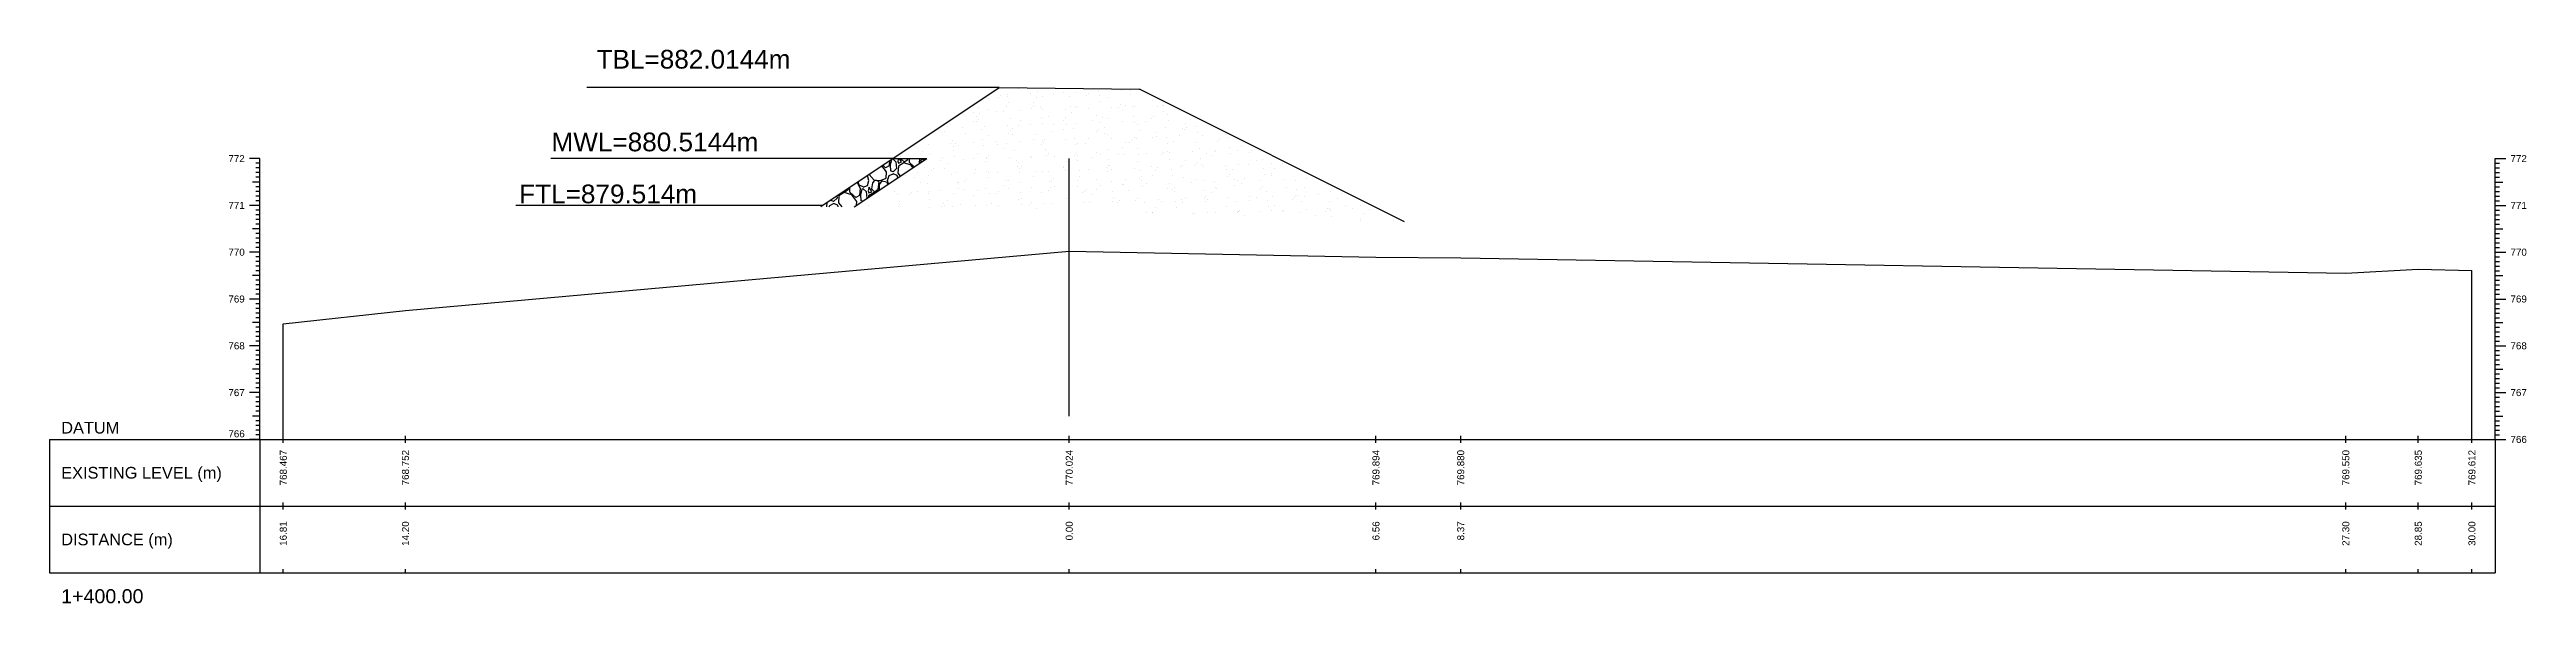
# Model space of a CAD drawing. Header units: millimetres. Extents: x 505 to 14020, y 627 to 6964.
# Drawn here: x 10190 to 10720, y 5334 to 5452 of the extents above; entities that cross this region are included whole.
import ezdxf
from ezdxf.enums import TextEntityAlignment as Align

# ---------------------------------------------------------------- set-up
doc = ezdxf.new("R2010")
doc.units = ezdxf.units.MM
for name, color, linetype in [('CL', 4, 'Continuous'), ('CS_Drawing', 7, 'Continuous'), ('GL', 3, 'Continuous')]:
    doc.layers.add(name, color=color, linetype=linetype)
doc.styles.get("Standard").update_dxf_attribs({"font": 'arial.ttf'})

msp = doc.modelspace()

# ---------------------------------------------------------------- linework, layer by layer
at = {"color": 1}
msp.add_line((10392.989, 5443.711), (10304.823, 5443.711), dxfattribs=at)
for p, q in [((10354.85, 5418.285), (10392.989, 5443.711)), ((10392.989, 5443.711), (10422.987, 5443.381)), ((10479.711, 5415.019), (10422.987, 5443.381)), ((10361.971, 5418.225), (10377.524, 5428.593)), ((10370.242, 5428.546), (10377.524, 5428.593))]:
    msp.add_line(p, q)
at = {"linetype": 'Continuous'}
for p, q in [((10390.707, 5441.388), (10390.707, 5441.388)), ((10392.816, 5441.632), (10392.816, 5441.632)), ((10393.245, 5442.1), (10393.245, 5442.1)), ((10394.768, 5442.217), (10394.768, 5442.217)), ((10394.847, 5441.844), (10394.847, 5441.844)), ((10397.067, 5443.439), (10397.067, 5443.439)), ((10399.662, 5442.377), (10399.662, 5442.377)), ((10400.971, 5441.634), (10400.971, 5441.634)), ((10401.29, 5442.864), (10401.29, 5442.864)), ((10402.27, 5441.88), (10402.27, 5441.88)), ((10404.556, 5442.537), (10404.556, 5442.537)), ((10406.649, 5442.615), (10406.649, 5442.615)), ((10408.012, 5441.755), (10408.012, 5441.755)), ((10409.45, 5442.697), (10409.45, 5442.697)), ((10411.586, 5441.979), (10411.586, 5441.979)), ((10412.015, 5442.447), (10412.015, 5442.447)), ((10414.344, 5442.857), (10414.344, 5442.857)), ((10414.552, 5442.032), (10414.552, 5442.032)), ((10414.726, 5440.71), (10414.726, 5440.71)), ((10416.163, 5441.683), (10416.163, 5441.683)), ((10419.238, 5443.017), (10419.238, 5443.017)), ((10420.994, 5443.052), (10420.994, 5443.052)), ((10421.04, 5442.227), (10421.04, 5442.227)), ((10425.745, 5440.859), (10425.745, 5440.859)), ((10381.89, 5435.48), (10381.89, 5435.48)), ((10382.485, 5435.838), (10382.485, 5435.838)), ((10387.568, 5436.46), (10387.568, 5436.46)), ((10387.608, 5438.471), (10387.608, 5438.471)), ((10388.046, 5436.426), (10388.046, 5436.426)), ((10388.25, 5437.532), (10388.25, 5437.532)), ((10388.475, 5436.894), (10388.475, 5436.894)), ((10388.579, 5439.502), (10388.579, 5439.502)), ((10388.753, 5438.18), (10388.753, 5438.18)), ((10389.958, 5435.408), (10389.958, 5435.408)), ((10390.5, 5439.104), (10390.5, 5439.104)), ((10392.502, 5438.631), (10392.502, 5438.631)), ((10393.928, 5438.512), (10393.928, 5438.512)), ((10394.61, 5439.583), (10394.61, 5439.583)), ((10394.852, 5435.568), (10394.852, 5435.568)), ((10395.021, 5440.522), (10395.021, 5440.522)), ((10395.476, 5437.072), (10395.476, 5437.072)), ((10397.081, 5435.529), (10397.081, 5435.529)), ((10397.396, 5438.791), (10397.396, 5438.791)), ((10397.499, 5436.674), (10397.499, 5436.674)), ((10399.747, 5435.728), (10399.747, 5435.728)), ((10399.816, 5439.202), (10399.816, 5439.202)), ((10400.245, 5439.67), (10400.245, 5439.67)), ((10400.288, 5440.563), (10400.288, 5440.563)), ((10401.744, 5439.414), (10401.744, 5439.414)), ((10402.016, 5437.349), (10402.016, 5437.349)), ((10402.19, 5436.026), (10402.19, 5436.026)), ((10402.29, 5438.951), (10402.29, 5438.951)), ((10403.442, 5437.58), (10403.442, 5437.58)), ((10404.641, 5435.888), (10404.641, 5435.888)), ((10406.816, 5436.773), (10406.816, 5436.773)), ((10407.184, 5439.111), (10407.184, 5439.111)), ((10407.245, 5437.241), (10407.245, 5437.241)), ((10407.346, 5435.776), (10407.346, 5435.776)), ((10408.284, 5439.69), (10408.284, 5439.69)), ((10408.458, 5438.368), (10408.458, 5438.368)), ((10409.27, 5439.451), (10409.27, 5439.451)), ((10409.535, 5436.048), (10409.535, 5436.048)), ((10409.802, 5439.632), (10409.802, 5439.632)), ((10412.079, 5439.271), (10412.079, 5439.271)), ((10413.024, 5436.756), (10413.024, 5436.756)), ((10413.706, 5437.827), (10413.706, 5437.827)), ((10414.429, 5436.208), (10414.429, 5436.208)), ((10415.18, 5437.26), (10415.18, 5437.26)), ((10416.269, 5437.021), (10416.269, 5437.021)), ((10416.973, 5439.431), (10416.973, 5439.431)), ((10418.586, 5439.549), (10418.586, 5439.549)), ((10419.015, 5440.017), (10419.015, 5440.017)), ((10419.323, 5436.368), (10419.323, 5436.368)), ((10419.384, 5438.807), (10419.384, 5438.807)), ((10420.066, 5439.878), (10420.066, 5439.878)), ((10421.448, 5439.602), (10421.448, 5439.602)), ((10421.72, 5437.537), (10421.72, 5437.537)), ((10421.867, 5439.591), (10421.867, 5439.591)), ((10421.894, 5436.215), (10421.894, 5436.215)), ((10422.537, 5435.825), (10422.537, 5435.825)), ((10424.217, 5436.528), (10424.217, 5436.528)), ((10425.586, 5437.12), (10425.586, 5437.12)), ((10426.015, 5437.588), (10426.015, 5437.588)), ((10426.761, 5439.751), (10426.761, 5439.751)), ((10427.988, 5439.879), (10427.988, 5439.879)), ((10428.04, 5439.798), (10428.04, 5439.798)), ((10428.162, 5438.557), (10428.162, 5438.557)), ((10428.898, 5437.876), (10428.898, 5437.876)), ((10429.111, 5436.688), (10429.111, 5436.688)), ((10432.802, 5436.071), (10432.802, 5436.071)), ((10434.005, 5436.848), (10434.005, 5436.848)), ((10435.157, 5435.384), (10435.157, 5435.384)), ((10377.789, 5431.654), (10377.789, 5431.654)), ((10380.17, 5435.088), (10380.17, 5435.088)), ((10381.207, 5434.409), (10381.207, 5434.409)), ((10382.683, 5431.814), (10382.683, 5431.814)), ((10382.939, 5432.388), (10382.939, 5432.388)), ((10383.211, 5430.323), (10383.211, 5430.323)), ((10383.275, 5431.22), (10383.275, 5431.22)), ((10383.704, 5431.688), (10383.704, 5431.688)), ((10384.361, 5431.426), (10384.361, 5431.426)), ((10385.064, 5435.248), (10385.064, 5435.248)), ((10385.729, 5433.897), (10385.729, 5433.897)), ((10387.577, 5431.974), (10387.577, 5431.974)), ((10389.208, 5434.73), (10389.208, 5434.73)), ((10389.479, 5432.665), (10389.479, 5432.665)), ((10389.653, 5431.343), (10389.653, 5431.343)), ((10390.721, 5433.478), (10390.721, 5433.478)), ((10392.471, 5432.134), (10392.471, 5432.134)), ((10392.729, 5431.468), (10392.729, 5431.468)), ((10393.942, 5430.602), (10393.942, 5430.602)), ((10394.625, 5431.673), (10394.625, 5431.673)), ((10395.046, 5433.996), (10395.046, 5433.996)), ((10395.475, 5434.464), (10395.475, 5434.464)), ((10395.748, 5435.007), (10395.748, 5435.007)), ((10395.922, 5433.685), (10395.922, 5433.685)), ((10396.376, 5430.235), (10396.376, 5430.235)), ((10397.365, 5432.294), (10397.365, 5432.294)), ((10400.303, 5432.653), (10400.303, 5432.653)), ((10400.985, 5433.724), (10400.985, 5433.724)), ((10402.045, 5431.567), (10402.045, 5431.567)), ((10402.259, 5432.454), (10402.259, 5432.454)), ((10402.474, 5432.035), (10402.474, 5432.035)), ((10402.644, 5432.576), (10402.644, 5432.576)), ((10402.916, 5430.511), (10402.916, 5430.511)), ((10404.499, 5434.245), (10404.499, 5434.245)), ((10406.663, 5434.705), (10406.663, 5434.705)), ((10407.153, 5432.614), (10407.153, 5432.614)), ((10408.912, 5434.918), (10408.912, 5434.918)), ((10409.184, 5432.853), (10409.184, 5432.853)), ((10409.358, 5431.531), (10409.358, 5431.531)), ((10409.817, 5431.722), (10409.817, 5431.722)), ((10411.499, 5431.815), (10411.499, 5431.815)), ((10412.047, 5432.774), (10412.047, 5432.774)), ((10413.816, 5434.343), (10413.816, 5434.343)), ((10414.245, 5434.811), (10414.245, 5434.811)), ((10415.452, 5435.195), (10415.452, 5435.195)), ((10415.626, 5433.873), (10415.626, 5433.873)), ((10416.08, 5430.423), (10416.08, 5430.423)), ((10416.177, 5433.773), (10416.177, 5433.773)), ((10416.942, 5432.934), (10416.942, 5432.934)), ((10419.398, 5430.897), (10419.398, 5430.897)), ((10420.081, 5431.969), (10420.081, 5431.969)), ((10420.815, 5431.914), (10420.815, 5431.914)), ((10421.244, 5432.382), (10421.244, 5432.382)), ((10421.836, 5433.094), (10421.836, 5433.094)), ((10422.348, 5432.765), (10422.348, 5432.765)), ((10422.62, 5430.7), (10422.62, 5430.7)), ((10423.269, 5434.592), (10423.269, 5434.592)), ((10425.759, 5432.949), (10425.759, 5432.949)), ((10426.441, 5434.02), (10426.441, 5434.02)), ((10426.73, 5433.254), (10426.73, 5433.254)), ((10428.617, 5435.107), (10428.617, 5435.107)), ((10428.888, 5433.042), (10428.888, 5433.042)), ((10429.062, 5431.72), (10429.062, 5431.72)), ((10430.269, 5432.162), (10430.269, 5432.162)), ((10431.624, 5433.414), (10431.624, 5433.414)), ((10432.119, 5435), (10432.119, 5435)), ((10432.586, 5434.69), (10432.586, 5434.69)), ((10433.015, 5435.158), (10433.015, 5435.158)), ((10435.273, 5432.017), (10435.273, 5432.017)), ((10435.331, 5434.062), (10435.331, 5434.062)), ((10435.785, 5430.612), (10435.785, 5430.612)), ((10436.518, 5433.574), (10436.518, 5433.574)), ((10439.147, 5430.148), (10439.147, 5430.148)), ((10439.176, 5430.213), (10439.176, 5430.213)), ((10439.585, 5432.261), (10439.585, 5432.261)), ((10440.014, 5432.729), (10440.014, 5432.729)), ((10441.412, 5433.734), (10441.412, 5433.734)), ((10442.053, 5432.953), (10442.053, 5432.953)), ((10442.325, 5430.888), (10442.325, 5430.888)), ((10444.041, 5430.308), (10444.041, 5430.308)), ((10444.855, 5431.193), (10444.855, 5431.193)), ((10447.014, 5430.299), (10447.014, 5430.299)), ((10365.146, 5423.886), (10364.835, 5424.942)), ((10365.176, 5425.169), (10366.289, 5423.95)), ((10368.892, 5425.728), (10367.914, 5426.994)), ((10368.702, 5426.553), (10368.085, 5427.108)), ((10369.464, 5426.998), (10368.702, 5426.553)), ((10368.829, 5424.394), (10368.892, 5425.728)), ((10369.083, 5423.886), (10369.464, 5424.902)), ((10369.551, 5428.085), (10369.464, 5426.998)), ((10369.464, 5424.902), (10370.289, 5425.283)), ((10369.963, 5428.36), (10369.654, 5427.125)), ((10369.654, 5427.125), (10369.781, 5425.918)), ((10370.289, 5425.728), (10369.781, 5425.918)), ((10370.289, 5428.458), (10370.033, 5428.407)), ((10370.289, 5428.458), (10370.924, 5427.887)), ((10371.051, 5426.426), (10370.289, 5425.728)), ((10371.178, 5424.966), (10370.289, 5425.283)), ((10370.924, 5427.887), (10371.051, 5426.426)), ((10371.327, 5424.462), (10371.178, 5424.966)), ((10371.485, 5428.554), (10371.305, 5428.014)), ((10371.305, 5428.014), (10371.496, 5427.569)), ((10371.432, 5426.934), (10371.305, 5425.41)), ((10371.305, 5425.41), (10371.852, 5424.812)), ((10372.575, 5427.633), (10371.432, 5426.934)), ((10371.496, 5427.569), (10372.131, 5427.823)), ((10372.131, 5427.823), (10371.692, 5428.556)), ((10371.934, 5428.911), (10371.934, 5428.911)), ((10372.082, 5428.558), (10372.067, 5428.458)), ((10372.067, 5428.458), (10372.702, 5427.823)), ((10374.163, 5427.125), (10372.575, 5427.633)), ((10372.702, 5427.823), (10373.464, 5428.331)), ((10372.979, 5424.845), (10372.979, 5424.845)), ((10373.464, 5428.331), (10373.493, 5428.567)), ((10373.782, 5427.696), (10373.782, 5428.569)), ((10374.802, 5426.778), (10373.782, 5427.696)), ((10374.557, 5426.615), (10374.163, 5427.125)), ((10375.544, 5425.519), (10375.544, 5425.519)), ((10375.941, 5428.583), (10375.852, 5427.479)), ((10376.322, 5428.395), (10376.141, 5427.671)), ((10376.639, 5428.458), (10376.322, 5428.395)), ((10376.639, 5428.458), (10376.93, 5428.197)), ((10376.671, 5430.046), (10376.671, 5430.046)), ((10376.943, 5427.981), (10376.943, 5427.981)), ((10377.117, 5426.659), (10377.117, 5426.659)), ((10377.873, 5425.005), (10377.873, 5425.005)), ((10378, 5429.375), (10378, 5429.375)), ((10378.505, 5426.013), (10378.505, 5426.013)), ((10378.934, 5426.482), (10378.934, 5426.482)), ((10380.417, 5428.228), (10380.417, 5428.228)), ((10380.959, 5428.691), (10380.959, 5428.691)), ((10381.222, 5426.499), (10381.222, 5426.499)), ((10381.904, 5427.57), (10381.904, 5427.57)), ((10382.767, 5425.165), (10382.767, 5425.165)), ((10383.385, 5429.001), (10383.385, 5429.001)), ((10383.84, 5425.551), (10383.84, 5425.551)), ((10385.311, 5428.388), (10385.311, 5428.388)), ((10387.582, 5428.551), (10387.582, 5428.551)), ((10387.662, 5425.325), (10387.662, 5425.325)), ((10387.958, 5426.262), (10387.958, 5426.262)), ((10388.264, 5429.622), (10388.264, 5429.622)), ((10390.108, 5427.893), (10390.108, 5427.893)), ((10390.205, 5428.548), (10390.205, 5428.548)), ((10390.275, 5428.79), (10390.275, 5428.79)), ((10390.38, 5425.828), (10390.38, 5425.828)), ((10390.704, 5429.258), (10390.704, 5429.258)), ((10390.735, 5425.568), (10390.735, 5425.568)), ((10392.556, 5425.485), (10392.556, 5425.485)), ((10395.1, 5428.708), (10395.1, 5428.708)), ((10396.648, 5428.17), (10396.648, 5428.17)), ((10396.822, 5426.848), (10396.822, 5426.848)), ((10397.096, 5427.619), (10397.096, 5427.619)), ((10397.275, 5426.361), (10397.275, 5426.361)), ((10397.45, 5425.645), (10397.45, 5425.645)), ((10397.704, 5426.829), (10397.704, 5426.829)), ((10399.729, 5429.038), (10399.729, 5429.038)), ((10399.994, 5428.868), (10399.994, 5428.868)), ((10401, 5425.814), (10401, 5425.814)), ((10402.344, 5425.805), (10402.344, 5425.805)), ((10403.09, 5429.189), (10403.09, 5429.189)), ((10403.456, 5429.67), (10403.456, 5429.67)), ((10403.544, 5425.739), (10403.544, 5425.739)), ((10404.888, 5429.028), (10404.888, 5429.028)), ((10406.678, 5426.795), (10406.678, 5426.795)), ((10406.728, 5426.609), (10406.728, 5426.609)), ((10407.238, 5425.965), (10407.238, 5425.965)), ((10407.36, 5427.866), (10407.36, 5427.866)), ((10409.045, 5429.137), (10409.045, 5429.137)), ((10409.474, 5429.605), (10409.474, 5429.605)), ((10409.782, 5429.188), (10409.782, 5429.188)), ((10409.812, 5428.081), (10409.812, 5428.081)), ((10410.084, 5426.016), (10410.084, 5426.016)), ((10412.132, 5426.125), (10412.132, 5426.125)), ((10413.038, 5428.846), (10413.038, 5428.846)), ((10413.72, 5429.917), (10413.72, 5429.917)), ((10414.676, 5429.348), (10414.676, 5429.348)), ((10416.045, 5426.708), (10416.045, 5426.708)), ((10416.191, 5425.863), (10416.191, 5425.863)), ((10416.352, 5428.358), (10416.352, 5428.358)), ((10416.474, 5427.176), (10416.474, 5427.176)), ((10416.526, 5427.036), (10416.526, 5427.036)), ((10417.026, 5426.285), (10417.026, 5426.285)), ((10418.499, 5429.386), (10418.499, 5429.386)), ((10419.57, 5429.508), (10419.57, 5429.508)), ((10421.921, 5426.445), (10421.921, 5426.445)), ((10422.552, 5427.915), (10422.552, 5427.915)), ((10422.794, 5429.378), (10422.794, 5429.378)), ((10423.249, 5425.928), (10423.249, 5425.928)), ((10424.464, 5429.668), (10424.464, 5429.668)), ((10425.498, 5426.956), (10425.498, 5426.956)), ((10425.773, 5425.039), (10425.773, 5425.039)), ((10426.456, 5426.11), (10426.456, 5426.11)), ((10426.815, 5426.605), (10426.815, 5426.605)), ((10427.815, 5429.484), (10427.815, 5429.484)), ((10428.244, 5429.952), (10428.244, 5429.952)), ((10428.912, 5429.966), (10428.912, 5429.966)), ((10429.358, 5429.828), (10429.358, 5429.828)), ((10429.517, 5428.27), (10429.517, 5428.27)), ((10429.789, 5426.205), (10429.789, 5426.205)), ((10429.963, 5424.883), (10429.963, 5424.883)), ((10431.709, 5426.765), (10431.709, 5426.765)), ((10432.134, 5427.09), (10432.134, 5427.09)), ((10432.816, 5428.161), (10432.816, 5428.161)), ((10434.253, 5429.988), (10434.253, 5429.988)), ((10434.815, 5427.055), (10434.815, 5427.055)), ((10435.244, 5427.523), (10435.244, 5427.523)), ((10436.057, 5428.547), (10436.057, 5428.547)), ((10436.231, 5427.225), (10436.231, 5427.225)), ((10436.603, 5426.925), (10436.603, 5426.925)), ((10437.269, 5429.733), (10437.269, 5429.733)), ((10438.494, 5429.142), (10438.494, 5429.142)), ((10441.497, 5427.085), (10441.497, 5427.085)), ((10441.647, 5426.159), (10441.647, 5426.159)), ((10442.244, 5425.093), (10442.244, 5425.093)), ((10442.499, 5429.566), (10442.499, 5429.566)), ((10442.953, 5426.116), (10442.953, 5426.116)), ((10444.268, 5427.303), (10444.268, 5427.303)), ((10446.391, 5427.245), (10446.391, 5427.245)), ((10446.585, 5429.831), (10446.585, 5429.831)), ((10448.008, 5428.21), (10448.008, 5428.21)), ((10449.221, 5428.458), (10449.221, 5428.458)), ((10449.493, 5426.393), (10449.493, 5426.393)), ((10449.667, 5425.071), (10449.667, 5425.071)), ((10451.229, 5425.334), (10451.229, 5425.334)), ((10451.268, 5424.874), (10451.268, 5424.874)), ((10451.285, 5427.405), (10451.285, 5427.405)), ((10451.912, 5426.406), (10451.912, 5426.406)), ((10453.585, 5427.402), (10453.585, 5427.402)), ((10357.061, 5419.759), (10357.081, 5419.568)), ((10357.589, 5419.378), (10357.081, 5419.568)), ((10358.351, 5420.076), (10357.589, 5419.378)), ((10358.307, 5420.589), (10358.351, 5420.076)), ((10358.732, 5420.584), (10358.605, 5419.06)), ((10359.875, 5421.283), (10358.732, 5420.584)), ((10359.855, 5421.621), (10360.002, 5421.473)), ((10361.463, 5420.775), (10359.875, 5421.283)), ((10360.002, 5421.473), (10360.764, 5421.981)), ((10360.764, 5421.981), (10360.796, 5422.249)), ((10361.082, 5421.346), (10361.082, 5422.439)), ((10362.352, 5420.203), (10361.082, 5421.346)), ((10362.542, 5419.378), (10361.463, 5420.775)), ((10363.114, 5420.648), (10362.352, 5420.203)), ((10362.603, 5423.453), (10363.241, 5422.235)), ((10363.05, 5422.87), (10362.822, 5423.6)), ((10363.939, 5422.489), (10363.05, 5422.87)), ((10363.241, 5422.235), (10363.114, 5420.648)), ((10363.622, 5422.045), (10363.304, 5420.775)), ((10363.304, 5420.775), (10363.431, 5419.568)), ((10363.787, 5419.435), (10363.431, 5419.568)), ((10363.939, 5422.108), (10363.622, 5422.045)), ((10363.939, 5422.426), (10364.828, 5422.807)), ((10363.939, 5422.108), (10364.574, 5421.537)), ((10364.574, 5421.537), (10364.701, 5420.076)), ((10364.701, 5420.076), (10364.576, 5419.961)), ((10364.828, 5422.807), (10365.146, 5423.886)), ((10365.209, 5422.426), (10364.955, 5421.664)), ((10364.955, 5421.664), (10365.146, 5421.219)), ((10365.082, 5420.584), (10365.057, 5420.282)), ((10366.225, 5421.283), (10365.082, 5420.584)), ((10365.146, 5421.219), (10365.781, 5421.473)), ((10365.781, 5421.473), (10365.209, 5422.426)), ((10365.908, 5423.378), (10365.717, 5422.108)), ((10365.717, 5422.108), (10366.352, 5421.473)), ((10366.352, 5423.886), (10365.908, 5423.378)), ((10366.45, 5421.211), (10366.225, 5421.283)), ((10366.289, 5423.95), (10367.622, 5423.886)), ((10366.733, 5423.886), (10366.352, 5423.886)), ((10366.352, 5421.473), (10367.114, 5421.981)), ((10367.305, 5423.569), (10366.733, 5423.886)), ((10367.114, 5421.981), (10367.305, 5423.569)), ((10367.432, 5422.997), (10368.003, 5423.823)), ((10367.432, 5421.865), (10367.432, 5422.997)), ((10367.622, 5423.886), (10368.829, 5424.394)), ((10368.003, 5423.823), (10368.892, 5423.569)), ((10368.501, 5422.396), (10368.501, 5422.396)), ((10368.892, 5423.569), (10369.176, 5423.028)), ((10369.321, 5423.125), (10369.083, 5423.886)), ((10370.598, 5421.411), (10370.598, 5421.411)), ((10371.303, 5420.867), (10371.303, 5420.867)), ((10373.734, 5420.807), (10373.734, 5420.807)), ((10374.163, 5421.276), (10374.163, 5421.276)), ((10374.861, 5424.448), (10374.861, 5424.448)), ((10375.492, 5421.571), (10375.492, 5421.571)), ((10376.188, 5423.485), (10376.188, 5423.485)), ((10377.571, 5423.209), (10377.571, 5423.209)), ((10377.843, 5421.144), (10377.843, 5421.144)), ((10378.014, 5421.465), (10378.014, 5421.465)), ((10378.017, 5419.822), (10378.017, 5419.822)), ((10380.386, 5421.731), (10380.386, 5421.731)), ((10381.918, 5419.66), (10381.918, 5419.66)), ((10383.188, 5421.056), (10383.188, 5421.056)), ((10384.111, 5423.486), (10384.111, 5423.486)), ((10384.285, 5422.164), (10384.285, 5422.164)), ((10384.375, 5423.516), (10384.375, 5423.516)), ((10385.28, 5421.891), (10385.28, 5421.891)), ((10385.505, 5423.584), (10385.505, 5423.584)), ((10385.934, 5424.052), (10385.934, 5424.052)), ((10387.596, 5420.641), (10387.596, 5420.641)), ((10388.279, 5421.712), (10388.279, 5421.712)), ((10390.174, 5422.051), (10390.174, 5422.051)), ((10390.554, 5424.506), (10390.554, 5424.506)), ((10391.008, 5421.056), (10391.008, 5421.056)), ((10392.504, 5421.154), (10392.504, 5421.154)), ((10392.933, 5421.623), (10392.933, 5421.623)), ((10393.957, 5422.692), (10393.957, 5422.692)), ((10394.639, 5423.763), (10394.639, 5423.763)), ((10394.958, 5423.832), (10394.958, 5423.832)), ((10395.068, 5422.211), (10395.068, 5422.211)), ((10397.11, 5419.709), (10397.11, 5419.709)), ((10397.276, 5423.397), (10397.276, 5423.397)), ((10397.548, 5421.333), (10397.548, 5421.333)), ((10397.722, 5420.01), (10397.722, 5420.01)), ((10399.963, 5422.371), (10399.963, 5422.371)), ((10400.317, 5424.743), (10400.317, 5424.743)), ((10401.958, 5421.403), (10401.958, 5421.403)), ((10403.471, 5421.761), (10403.471, 5421.761)), ((10403.816, 5423.674), (10403.816, 5423.674)), ((10403.99, 5422.352), (10403.99, 5422.352)), ((10404.275, 5423.931), (10404.275, 5423.931)), ((10404.704, 5424.399), (10404.704, 5424.399)), ((10404.857, 5422.531), (10404.857, 5422.531)), ((10407.374, 5419.956), (10407.374, 5419.956)), ((10409.751, 5422.691), (10409.751, 5422.691)), ((10409.831, 5423.812), (10409.831, 5423.812)), ((10410.258, 5424.694), (10410.258, 5424.694)), ((10410.712, 5421.244), (10410.712, 5421.244)), ((10411.274, 5421.502), (10411.274, 5421.502)), ((10411.703, 5421.97), (10411.703, 5421.97)), ((10413.052, 5420.936), (10413.052, 5420.936)), ((10413.728, 5424.179), (10413.728, 5424.179)), ((10413.735, 5422.007), (10413.735, 5422.007)), ((10414.645, 5422.851), (10414.645, 5422.851)), ((10416.98, 5423.586), (10416.98, 5423.586)), ((10417.252, 5421.521), (10417.252, 5421.521)), ((10417.426, 5420.199), (10417.426, 5420.199)), ((10418.703, 5419.54), (10418.703, 5419.54)), ((10419.413, 5422.988), (10419.413, 5422.988)), ((10419.539, 5423.011), (10419.539, 5423.011)), ((10420.095, 5424.059), (10420.095, 5424.059)), ((10420.728, 5421.75), (10420.728, 5421.75)), ((10422.168, 5419.585), (10422.168, 5419.585)), ((10422.566, 5420.005), (10422.566, 5420.005)), ((10423.045, 5424.278), (10423.045, 5424.278)), ((10423.474, 5424.746), (10423.474, 5424.746)), ((10423.52, 5423.863), (10423.52, 5423.863)), ((10423.694, 5422.541), (10423.694, 5422.541)), ((10424.433, 5423.171), (10424.433, 5423.171)), ((10427.062, 5419.745), (10427.062, 5419.745)), ((10428.927, 5422.056), (10428.927, 5422.056)), ((10429.327, 5423.331), (10429.327, 5423.331)), ((10430.044, 5421.849), (10430.044, 5421.849)), ((10430.417, 5421.433), (10430.417, 5421.433)), ((10430.473, 5422.317), (10430.473, 5422.317)), ((10431.956, 5419.905), (10431.956, 5419.905)), ((10432.498, 5424.527), (10432.498, 5424.527)), ((10432.83, 5420.251), (10432.83, 5420.251)), ((10434.221, 5423.491), (10434.221, 5423.491)), ((10435.287, 5424.107), (10435.287, 5424.107)), ((10436.685, 5423.775), (10436.685, 5423.775)), ((10436.85, 5420.065), (10436.85, 5420.065)), ((10436.957, 5421.71), (10436.957, 5421.71)), ((10437.131, 5420.387), (10437.131, 5420.387)), ((10437.473, 5419.887), (10437.473, 5419.887)), ((10438.508, 5421.232), (10438.508, 5421.232)), ((10439.116, 5423.651), (10439.116, 5423.651)), ((10439.191, 5422.303), (10439.191, 5422.303)), ((10439.498, 5422.097), (10439.498, 5422.097)), ((10441.744, 5420.225), (10441.744, 5420.225)), ((10441.815, 5424.625), (10441.815, 5424.625)), ((10443.225, 5424.051), (10443.225, 5424.051)), ((10443.399, 5422.729), (10443.399, 5422.729)), ((10444.01, 5423.811), (10444.01, 5423.811)), ((10444.869, 5423.283), (10444.869, 5423.283)), ((10445.551, 5424.354), (10445.551, 5424.354)), ((10446.498, 5419.668), (10446.498, 5419.668)), ((10446.638, 5420.385), (10446.638, 5420.385)), ((10448.022, 5420.3), (10448.022, 5420.3)), ((10448.814, 5422.196), (10448.814, 5422.196)), ((10448.904, 5423.971), (10448.904, 5423.971)), ((10449.243, 5422.664), (10449.243, 5422.664)), ((10450.121, 5421.621), (10450.121, 5421.621)), ((10450.393, 5419.556), (10450.393, 5419.556)), ((10451.532, 5420.545), (10451.532, 5420.545)), ((10453.798, 5424.131), (10453.798, 5424.131)), ((10454.383, 5422.352), (10454.383, 5422.352)), ((10455.814, 5419.766), (10455.814, 5419.766)), ((10456.243, 5420.234), (10456.243, 5420.234)), ((10456.389, 5423.963), (10456.389, 5423.963)), ((10456.427, 5420.705), (10456.427, 5420.705)), ((10456.661, 5421.898), (10456.661, 5421.898)), ((10456.835, 5420.576), (10456.835, 5420.576)), ((10458.268, 5422.444), (10458.268, 5422.444)), ((10458.286, 5420.547), (10458.286, 5420.547)), ((10458.692, 5424.291), (10458.692, 5424.291)), ((10460.743, 5424.403), (10460.743, 5424.403)), ((10461.321, 5420.865), (10461.321, 5420.865)), ((10463.103, 5422.918), (10463.103, 5422.918)), ((10463.965, 5421.527), (10463.965, 5421.527)), ((10465.268, 5420.015), (10465.268, 5420.015)), ((10466.215, 5421.025), (10466.215, 5421.025)), ((10470.098, 5419.745), (10470.098, 5419.745)), ((10356.14, 5418.274), (10356.183, 5419.173)), ((10356.658, 5418.269), (10356.764, 5418.552)), ((10356.764, 5418.552), (10357.589, 5418.933)), ((10358.478, 5418.616), (10357.589, 5418.933)), ((10358.585, 5418.253), (10358.478, 5418.616)), ((10358.605, 5419.06), (10359.348, 5418.247)), ((10362.393, 5418.499), (10362.393, 5418.499)), ((10362.504, 5418.58), (10362.542, 5419.378)), ((10365.035, 5418.525), (10365.035, 5418.525)), ((10371.418, 5418.279), (10371.418, 5418.279)), ((10371.575, 5418.802), (10371.575, 5418.802)), ((10371.654, 5419.414), (10371.654, 5419.414)), ((10378.121, 5418.145), (10378.121, 5418.145)), ((10380.734, 5418.378), (10380.734, 5418.378)), ((10381.163, 5418.846), (10381.163, 5418.846)), ((10381.236, 5418.589), (10381.236, 5418.589)), ((10383.015, 5418.305), (10383.015, 5418.305)), ((10384.74, 5418.714), (10384.74, 5418.714)), ((10387.909, 5418.465), (10387.909, 5418.465)), ((10390.188, 5418.626), (10390.188, 5418.626)), ((10391.28, 5418.991), (10391.28, 5418.991)), ((10392.803, 5418.625), (10392.803, 5418.625)), ((10397.697, 5418.785), (10397.697, 5418.785)), ((10399.504, 5418.725), (10399.504, 5418.725)), ((10399.933, 5419.193), (10399.933, 5419.193)), ((10401.014, 5417.905), (10401.014, 5417.905)), ((10402.591, 5418.945), (10402.591, 5418.945)), ((10404.444, 5418.902), (10404.444, 5418.902)), ((10410.984, 5419.179), (10410.984, 5419.179)), ((10412.379, 5419.265), (10412.379, 5419.265)), ((10417.274, 5419.425), (10417.274, 5419.425)), ((10418.274, 5419.072), (10418.274, 5419.072)), ((10424.149, 5419.091), (10424.149, 5419.091)), ((10424.421, 5417.026), (10424.421, 5417.026)), ((10425.703, 5417.111), (10425.703, 5417.111)), ((10425.788, 5417.129), (10425.788, 5417.129)), ((10426.47, 5418.2), (10426.47, 5418.2)), ((10427.728, 5419.32), (10427.728, 5419.32)), ((10430.689, 5419.368), (10430.689, 5419.368)), ((10430.863, 5418.046), (10430.863, 5418.046)), ((10432.148, 5419.18), (10432.148, 5419.18)), ((10434.306, 5416.842), (10434.306, 5416.842)), ((10434.728, 5416.891), (10434.728, 5416.891)), ((10437.044, 5419.419), (10437.044, 5419.419)), ((10437.585, 5416.937), (10437.585, 5416.937)), ((10439.2, 5417.002), (10439.2, 5417.002)), ((10441.662, 5418.249), (10441.662, 5418.249)), ((10443.853, 5419.279), (10443.853, 5419.279)), ((10444.044, 5416.99), (10444.044, 5416.99)), ((10444.095, 5417.162), (10444.095, 5417.162)), ((10444.125, 5417.214), (10444.125, 5417.214)), ((10444.473, 5417.458), (10444.473, 5417.458)), ((10445.566, 5416.444), (10445.566, 5416.444)), ((10448.989, 5417.322), (10448.989, 5417.322)), ((10450.567, 5418.234), (10450.567, 5418.234)), ((10451.244, 5417.425), (10451.244, 5417.425)), ((10451.926, 5418.496), (10451.926, 5418.496)), ((10453.498, 5417.238), (10453.498, 5417.238)), ((10453.883, 5417.482), (10453.883, 5417.482)), ((10457.29, 5417.126), (10457.29, 5417.126)), ((10457.604, 5419.476), (10457.604, 5419.476)), ((10458.777, 5417.642), (10458.777, 5417.642)), ((10460.757, 5416.493), (10460.757, 5416.493)), ((10462.814, 5417.337), (10462.814, 5417.337)), ((10463.243, 5417.805), (10463.243, 5417.805)), ((10463.558, 5419.468), (10463.558, 5419.468)), ((10463.671, 5417.802), (10463.671, 5417.802)), ((10463.83, 5417.403), (10463.83, 5417.403)), ((10464.004, 5416.081), (10464.004, 5416.081)), ((10467.118, 5418.544), (10467.118, 5418.544)), ((10468.565, 5417.962), (10468.565, 5417.962)), ((10470.243, 5415.375), (10470.243, 5415.375)), ((10470.272, 5418.423), (10470.272, 5418.423)), ((10470.339, 5415.669), (10470.339, 5415.669)), ((10471.022, 5416.74), (10471.022, 5416.74)), ((10472.268, 5417.585), (10472.268, 5417.585)), ((10473.459, 5418.122), (10473.459, 5418.122)), ((10477.266, 5415.249), (10477.266, 5415.249)), ((10479.267, 5415.156), (10479.267, 5415.156))]:
    msp.add_line(p, q, dxfattribs=at)
at = {"color": 4}
msp.add_line((10370.242, 5428.546), (10297.076, 5428.546), dxfattribs=at)
at = {"color": 6}
msp.add_line((10355.263, 5418.56), (10289.597, 5418.56), dxfattribs=at)
at = {"layer": 'CL', "ltscale": 10}
for p, q in [((10407.988, 5398.546), (10407.988, 5428.546)), ((10407.988, 5373.546), (10407.988, 5423.546))]:
    msp.add_line(p, q, dxfattribs=at)
at = {"layer": 'CS_Drawing'}
for p, q in [((10234.888, 5428.546), (10232.638, 5428.546)), ((10234.888, 5428.546), (10233.313, 5428.546)), ((10234.888, 5428.546), (10233.988, 5428.546)), ((10234.888, 5427.546), (10233.988, 5427.546)), ((10234.888, 5426.546), (10233.988, 5426.546)), ((10234.888, 5425.546), (10233.988, 5425.546)), ((10234.888, 5368.546), (10234.888, 5428.546)), ((10712.988, 5428.546), (10715.238, 5428.546)), ((10712.988, 5428.546), (10714.563, 5428.546)), ((10712.988, 5428.546), (10713.888, 5428.546)), ((10712.988, 5368.546), (10712.988, 5428.546)), ((10712.988, 5427.546), (10713.888, 5427.546)), ((10712.988, 5426.546), (10713.888, 5426.546)), ((10712.988, 5425.546), (10713.888, 5425.546)), ((10234.888, 5423.546), (10233.313, 5423.546)), ((10234.888, 5424.546), (10233.988, 5424.546)), ((10234.888, 5423.546), (10233.988, 5423.546)), ((10234.888, 5422.546), (10233.988, 5422.546)), ((10234.888, 5421.546), (10233.988, 5421.546)), ((10234.888, 5420.546), (10233.988, 5420.546)), ((10234.888, 5419.546), (10233.988, 5419.546)), ((10712.988, 5424.546), (10713.888, 5424.546)), ((10712.988, 5423.546), (10714.563, 5423.546)), ((10712.988, 5423.546), (10713.888, 5423.546)), ((10712.988, 5422.546), (10713.888, 5422.546)), ((10712.988, 5421.546), (10713.888, 5421.546)), ((10712.988, 5420.546), (10713.888, 5420.546)), ((10712.988, 5419.546), (10713.888, 5419.546)), ((10234.888, 5418.546), (10232.638, 5418.546)), ((10234.888, 5418.546), (10233.313, 5418.546)), ((10234.888, 5418.546), (10233.988, 5418.546)), ((10234.888, 5417.546), (10233.988, 5417.546)), ((10234.888, 5416.546), (10233.988, 5416.546)), ((10234.888, 5415.546), (10233.988, 5415.546)), ((10234.888, 5414.546), (10233.988, 5414.546)), ((10712.988, 5418.546), (10715.238, 5418.546)), ((10712.988, 5418.546), (10714.563, 5418.546)), ((10712.988, 5418.546), (10713.888, 5418.546)), ((10712.988, 5417.546), (10713.888, 5417.546)), ((10712.988, 5416.546), (10713.888, 5416.546)), ((10712.988, 5415.546), (10713.888, 5415.546)), ((10712.988, 5414.546), (10713.888, 5414.546)), ((10234.888, 5413.546), (10233.313, 5413.546)), ((10234.888, 5413.546), (10233.988, 5413.546)), ((10234.888, 5412.546), (10233.988, 5412.546)), ((10234.888, 5411.546), (10233.988, 5411.546)), ((10234.888, 5410.546), (10233.988, 5410.546)), ((10234.888, 5409.546), (10233.988, 5409.546)), ((10712.988, 5413.546), (10714.563, 5413.546)), ((10712.988, 5413.546), (10713.888, 5413.546)), ((10712.988, 5412.546), (10713.888, 5412.546)), ((10712.988, 5411.546), (10713.888, 5411.546)), ((10712.988, 5410.546), (10713.888, 5410.546)), ((10712.988, 5409.546), (10713.888, 5409.546)), ((10234.888, 5408.546), (10232.638, 5408.546)), ((10234.888, 5408.546), (10233.313, 5408.546)), ((10234.888, 5408.546), (10233.988, 5408.546)), ((10234.888, 5407.546), (10233.988, 5407.546)), ((10234.888, 5406.546), (10233.988, 5406.546)), ((10234.888, 5405.546), (10233.988, 5405.546)), ((10234.888, 5404.546), (10233.988, 5404.546)), ((10707.988, 5368.546), (10707.988, 5404.666)), ((10712.988, 5408.546), (10715.238, 5408.546)), ((10712.988, 5408.546), (10714.563, 5408.546)), ((10712.988, 5408.546), (10713.888, 5408.546)), ((10712.988, 5407.546), (10713.888, 5407.546)), ((10712.988, 5406.546), (10713.888, 5406.546)), ((10712.988, 5405.546), (10713.888, 5405.546)), ((10712.988, 5404.546), (10713.888, 5404.546)), ((10234.888, 5398.546), (10232.638, 5398.546)), ((10234.888, 5403.546), (10233.313, 5403.546)), ((10234.888, 5398.546), (10233.313, 5398.546)), ((10234.888, 5403.546), (10233.988, 5403.546)), ((10234.888, 5402.546), (10233.988, 5402.546)), ((10234.888, 5401.546), (10233.988, 5401.546)), ((10234.888, 5400.546), (10233.988, 5400.546)), ((10234.888, 5399.546), (10233.988, 5399.546)), ((10234.888, 5398.546), (10233.988, 5398.546)), ((10712.988, 5403.546), (10714.563, 5403.546)), ((10712.988, 5403.546), (10713.888, 5403.546)), ((10712.988, 5402.546), (10713.888, 5402.546)), ((10712.988, 5401.546), (10713.888, 5401.546)), ((10712.988, 5400.546), (10713.888, 5400.546)), ((10712.988, 5399.546), (10713.888, 5399.546)), ((10712.988, 5398.546), (10715.238, 5398.546)), ((10712.988, 5398.546), (10714.563, 5398.546)), ((10712.988, 5398.546), (10713.888, 5398.546)), ((10234.888, 5393.546), (10233.313, 5393.546)), ((10234.888, 5397.546), (10233.988, 5397.546)), ((10234.888, 5396.546), (10233.988, 5396.546)), ((10234.888, 5395.546), (10233.988, 5395.546)), ((10234.888, 5394.546), (10233.988, 5394.546)), ((10234.888, 5393.546), (10233.988, 5393.546)), ((10239.888, 5368.546), (10239.888, 5393.216)), ((10712.988, 5397.546), (10713.888, 5397.546)), ((10712.988, 5396.546), (10713.888, 5396.546)), ((10712.988, 5395.546), (10713.888, 5395.546)), ((10712.988, 5394.546), (10713.888, 5394.546)), ((10712.988, 5393.546), (10714.563, 5393.546)), ((10712.988, 5393.546), (10713.888, 5393.546)), ((10234.888, 5388.546), (10232.638, 5388.546)), ((10234.888, 5388.546), (10233.313, 5388.546)), ((10234.888, 5392.546), (10233.988, 5392.546)), ((10234.888, 5391.546), (10233.988, 5391.546)), ((10234.888, 5390.546), (10233.988, 5390.546)), ((10234.888, 5389.546), (10233.988, 5389.546)), ((10234.888, 5388.546), (10233.988, 5388.546)), ((10712.988, 5392.546), (10713.888, 5392.546)), ((10712.988, 5391.546), (10713.888, 5391.546)), ((10712.988, 5390.546), (10713.888, 5390.546)), ((10712.988, 5389.546), (10713.888, 5389.546)), ((10712.988, 5388.546), (10715.238, 5388.546)), ((10712.988, 5388.546), (10714.563, 5388.546)), ((10712.988, 5388.546), (10713.888, 5388.546)), ((10234.888, 5383.546), (10233.313, 5383.546)), ((10234.888, 5387.546), (10233.988, 5387.546)), ((10234.888, 5386.546), (10233.988, 5386.546)), ((10234.888, 5385.546), (10233.988, 5385.546)), ((10234.888, 5384.546), (10233.988, 5384.546)), ((10234.888, 5383.546), (10233.988, 5383.546)), ((10234.888, 5382.546), (10233.988, 5382.546)), ((10712.988, 5387.546), (10713.888, 5387.546)), ((10712.988, 5386.546), (10713.888, 5386.546)), ((10712.988, 5385.546), (10713.888, 5385.546)), ((10712.988, 5384.546), (10713.888, 5384.546)), ((10712.988, 5383.546), (10714.563, 5383.546)), ((10712.988, 5383.546), (10713.888, 5383.546)), ((10712.988, 5382.546), (10713.888, 5382.546)), ((10234.888, 5378.546), (10232.638, 5378.546)), ((10234.888, 5378.546), (10233.313, 5378.546)), ((10234.888, 5381.546), (10233.988, 5381.546)), ((10234.888, 5380.546), (10233.988, 5380.546)), ((10234.888, 5379.546), (10233.988, 5379.546)), ((10234.888, 5378.546), (10233.988, 5378.546)), ((10234.888, 5377.546), (10233.988, 5377.546)), ((10712.988, 5381.546), (10713.888, 5381.546)), ((10712.988, 5380.546), (10713.888, 5380.546)), ((10712.988, 5379.546), (10713.888, 5379.546)), ((10712.988, 5378.546), (10715.238, 5378.546)), ((10712.988, 5378.546), (10714.563, 5378.546)), ((10712.988, 5378.546), (10713.888, 5378.546)), ((10712.988, 5377.546), (10713.888, 5377.546)), ((10234.888, 5373.546), (10233.313, 5373.546)), ((10234.888, 5376.546), (10233.988, 5376.546)), ((10234.888, 5375.546), (10233.988, 5375.546)), ((10234.888, 5374.546), (10233.988, 5374.546)), ((10234.888, 5373.546), (10233.988, 5373.546)), ((10234.888, 5372.546), (10233.988, 5372.546)), ((10712.988, 5376.546), (10713.888, 5376.546)), ((10712.988, 5375.546), (10713.888, 5375.546)), ((10712.988, 5374.546), (10713.888, 5374.546)), ((10712.988, 5373.546), (10714.563, 5373.546)), ((10712.988, 5373.546), (10713.888, 5373.546)), ((10712.988, 5372.546), (10713.888, 5372.546)), ((10189.888, 5368.546), (10234.888, 5368.546)), ((10189.888, 5368.546), (10189.888, 5340.046)), ((10234.888, 5368.546), (10232.638, 5368.546)), ((10234.888, 5368.546), (10233.313, 5368.546)), ((10234.888, 5371.546), (10233.988, 5371.546)), ((10234.888, 5370.546), (10233.988, 5370.546)), ((10234.888, 5369.546), (10233.988, 5369.546)), ((10234.888, 5368.546), (10233.988, 5368.546)), ((10234.888, 5368.546), (10712.988, 5368.546)), ((10234.888, 5368.546), (10234.888, 5340.046)), ((10239.888, 5367.796), (10239.888, 5369.296)), ((10266.008, 5367.796), (10266.008, 5369.296)), ((10407.983, 5367.796), (10407.983, 5369.296)), ((10473.585, 5367.796), (10473.585, 5369.296)), ((10491.706, 5367.796), (10491.706, 5369.296)), ((10681.008, 5367.796), (10681.008, 5369.296)), ((10696.52, 5367.796), (10696.52, 5369.296)), ((10707.988, 5367.796), (10707.988, 5369.296)), ((10712.988, 5371.546), (10713.888, 5371.546)), ((10712.988, 5370.546), (10713.888, 5370.546)), ((10712.988, 5369.546), (10713.888, 5369.546)), ((10712.988, 5368.546), (10715.238, 5368.546)), ((10712.988, 5368.546), (10714.563, 5368.546)), ((10712.988, 5368.546), (10713.888, 5368.546)), ((10712.988, 5368.546), (10712.988, 5340.046)), ((10189.888, 5354.296), (10234.888, 5354.296)), ((10234.888, 5354.296), (10712.988, 5354.296)), ((10234.888, 5354.296), (10712.988, 5354.296)), ((10239.888, 5353.546), (10239.888, 5355.046)), ((10266.008, 5353.546), (10266.008, 5355.046)), ((10407.983, 5353.546), (10407.983, 5355.046)), ((10473.585, 5353.546), (10473.585, 5355.046)), ((10491.706, 5353.546), (10491.706, 5355.046)), ((10681.008, 5353.546), (10681.008, 5355.046)), ((10696.52, 5353.546), (10696.52, 5355.046)), ((10707.988, 5353.546), (10707.988, 5355.046)), ((10189.888, 5340.046), (10234.888, 5340.046)), ((10234.888, 5340.046), (10712.988, 5340.046)), ((10239.888, 5340.046), (10239.888, 5340.796)), ((10266.008, 5340.046), (10266.008, 5340.796)), ((10407.983, 5340.046), (10407.983, 5340.796)), ((10473.585, 5340.046), (10473.585, 5340.796)), ((10491.706, 5340.046), (10491.706, 5340.796)), ((10681.008, 5340.046), (10681.008, 5340.796)), ((10696.52, 5340.046), (10696.52, 5340.796)), ((10707.988, 5340.046), (10707.988, 5340.796))]:
    msp.add_line(p, q, dxfattribs=at)
at = {"layer": 'GL'}
msp.add_lwpolyline([(10239.888, 5393.216), (10266.008, 5396.066), (10407.983, 5408.786), (10473.585, 5407.486), (10491.706, 5407.346), (10681.008, 5404.046), (10696.52, 5404.896), (10707.988, 5404.666)], dxfattribs=at)

# ---------------------------------------------------------------- texts
at = {"color": 1, "insert": (10348.361, 5451.779), "char_height": 4, "attachment_point": 3}
msp.add_mtext_dynamic_manual_height_columns('TBL=882.0144m', width=39.40702, gutter_width=20, heights=[0], dxfattribs=at)
at = {"color": 4, "insert": (10341.499, 5434.107), "char_height": 4, "attachment_point": 3}
msp.add_mtext_dynamic_manual_height_columns('MWL=880.5144m', width=39.40702, gutter_width=20, heights=[0], dxfattribs=at)
at = {"color": 6, "insert": (10328.386, 5423.001), "char_height": 4, "attachment_point": 3}
msp.add_mtext_dynamic_manual_height_columns('FTL=879.514m', width=39.40702, gutter_width=20, heights=[0], dxfattribs=at)
at = {"layer": 'CS_Drawing'}
for s, p in [('772', (10231.638, 5428.546)), ('771', (10231.638, 5418.546)), ('770', (10231.638, 5408.546)), ('769', (10231.638, 5398.546)), ('768', (10231.638, 5388.546)), ('767', (10231.638, 5378.546))]:
    msp.add_text(s, height=1.5, dxfattribs=at).set_placement(p, align=Align.MIDDLE_RIGHT)
for s, height, p in [('772', 1.5, (10716.238, 5428.546)), ('771', 1.5, (10716.238, 5418.546)), ('770', 1.5, (10716.238, 5408.546)), ('769', 1.5, (10716.238, 5398.546)), ('768', 1.5, (10716.238, 5388.546)), ('767', 1.5, (10716.238, 5378.546)), ('DATUM', 2.5, (10192.388, 5371.046)), ('766', 1.5, (10716.238, 5368.546)), ('766', 1.5, (10716.238, 5368.546)), ('EXISTING LEVEL (m)', 2.5, (10192.388, 5361.421)), ('DISTANCE (m)', 2.5, (10192.388, 5347.171)), ('1+400.00', 3, (10192.388, 5335.046))]:
    msp.add_text(s, height=height, dxfattribs=at).set_placement(p, align=Align.MIDDLE_LEFT)
msp.add_text('766', height=1.5, dxfattribs=at).set_placement((10231.638, 5368.996), align=Align.RIGHT)
for s, p in [('768.467', (10239.888, 5366.296)), ('768.752', (10266.008, 5366.296)), ('770.024', (10407.983, 5366.296)), ('769.894', (10473.585, 5366.296)), ('769.880', (10491.706, 5366.296)), ('769.550', (10681.008, 5366.296)), ('769.635', (10696.52, 5366.296)), ('769.612', (10707.988, 5366.296)), ('16.81', (10239.888, 5351.046)), ('14.20', (10266.008, 5351.046)), ('0.00', (10407.983, 5351.046)), ('6.56', (10473.585, 5351.046)), ('8.37', (10491.706, 5351.046)), ('27.30', (10681.008, 5351.046)), ('28.85', (10696.52, 5351.046)), ('30.00', (10707.988, 5351.046))]:
    msp.add_text(s, height=1.5, rotation=90, dxfattribs=at).set_placement(p, align=Align.MIDDLE_RIGHT)

doc.saveas('drawing.dxf')
